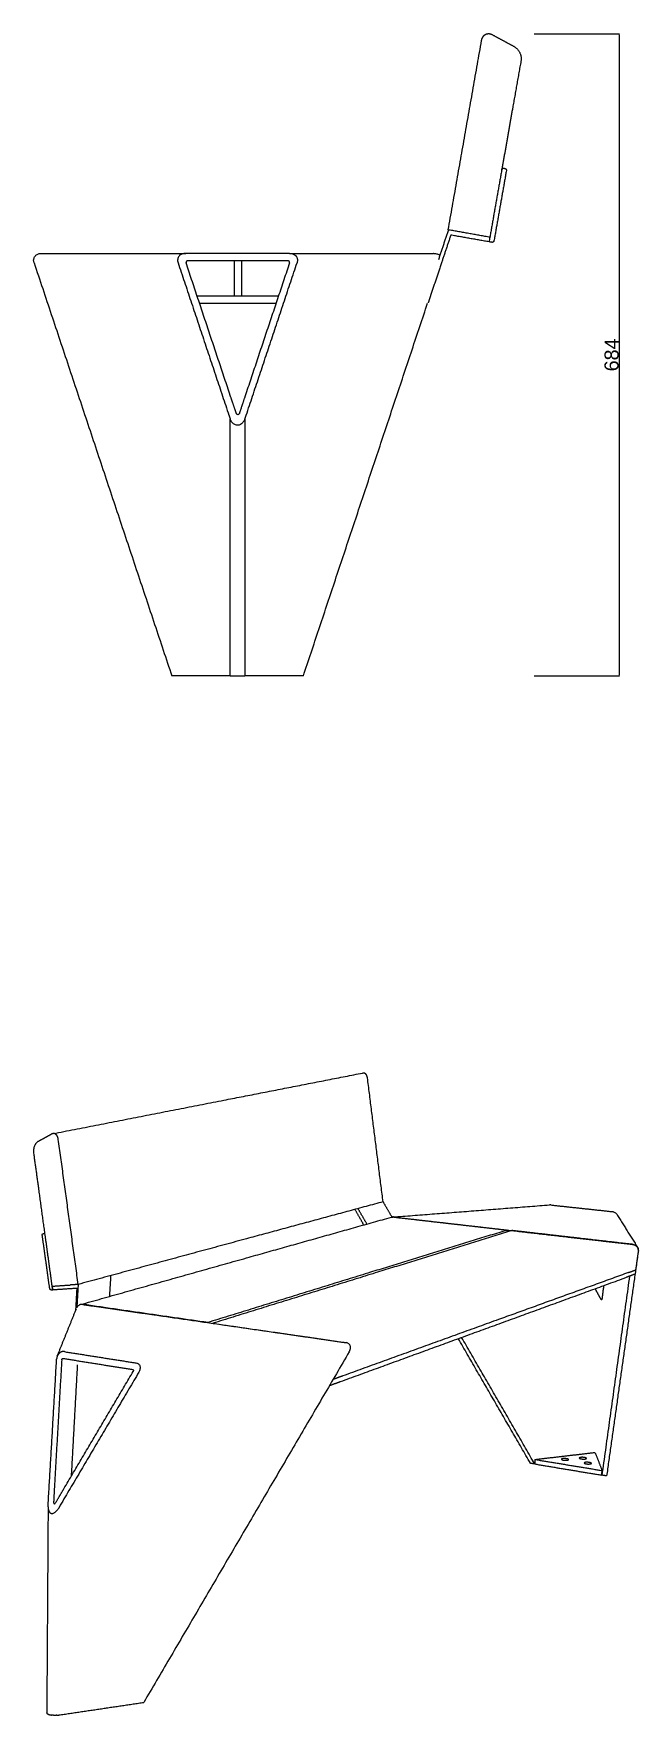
# Model space of a CAD drawing. Header units: millimetres. Extents: x -5912 to 944, y -156 to 2032.
# Drawn here: x -5912 to -5269, y 0 to 1791 of the extents above; entities that cross this region are included whole.
import ezdxf

# ---------------------------------------------------------------- set-up
doc = ezdxf.new("R2010")
doc.units = ezdxf.units.MM
doc.header["$MEASUREMENT"] = 0
doc.layers.add('Domyślny', color=7, linetype='Continuous', true_color=0x000000)
doc.layers.add('Utwórz2D linie widoczne', color=7, linetype='Continuous', true_color=0x000000)
doc.styles.add('Arial', font='arial.ttf')
doc.dimstyles.new('Domyślny', dxfattribs={"dimtxt": 15, "dimasz": 1, "dimexe": 0.5, "dimexo": 0.5, "dimgap": 0.25, "dimtad": 1, "dimtoh": 1, "dimdec": 0, "dimzin": 1, "dimdsep": 46, "dimtxsty": 'Arial', "dimcen": 0.5, "dimazin": 0, "dimtfac": 1, "dimtdec": 4, "dimtix": 1, "dimtmove": 1, "dimatfit": 3, "dimfxl": 0, "dimtolj": 1, "dimtzin": 1, "dimarcsym": 0})

# ---------------------------------------------------------------- blocks, each defined once
blk = doc.blocks.new('*D1')
at = {"layer": 'Defpoints', "color": 0}
for p in [(-5379.9, 1790.6), (-5379.9, 1106.8), (-5289.1, 1106.8)]:
    blk.add_point(p, dxfattribs=at)
at = {"layer": 'Domyślny', "color": 0, "lineweight": -2}
for p, q in [((-5379.4, 1790.6), (-5288.6, 1790.6)), ((-5289.1, 1789.6), (-5289.1, 1107.8)), ((-5379.4, 1106.8), (-5288.6, 1106.8))]:
    blk.add_line(p, q, dxfattribs=at)
at = {"layer": 'Domyślny', "color": 0}
for points in [[(-5288.9, 1789.6), (-5289.2, 1789.6), (-5289.1, 1790.6)], [(-5289.2, 1107.8), (-5288.9, 1107.8), (-5289.1, 1106.8)]]:
    blk.add_solid(points, dxfattribs=at)
at = {"layer": 'Domyślny', "color": 0, "insert": (-5297, 1448.7), "char_height": 15, "attachment_point": 5, "rotation": 90, "style": 'Arial'}
blk.add_mtext('\\A1;684', dxfattribs=at)

msp = doc.modelspace()

# ---------------------------------------------------------------- linework, layer by layer
at = {"layer": 'Utwórz2D linie widoczne'}
for points, degree in [([(-5471, 1581.8), (-5453.3, 1682.6), (-5435.5, 1783.4)], 2), ([(-5393.6, 1761.6), (-5398, 1736.8), (-5402.4, 1712)], 2), ([(-5402.4, 1712), (-5408.2, 1678.9), (-5414, 1645.9)], 2), ([(-5414, 1645.9), (-5420.8, 1607.5), (-5427.6, 1569.1)], 2), ([(-5409.1, 1645), (-5415.7, 1607.6), (-5422.3, 1570.2)], 2), ([(-5411.7, 1647.5), (-5411.2, 1647.4), (-5410.7, 1647.3)], 2), ([(-5470.9, 1581.8), (-5476.2, 1565.9), (-5481.5, 1550)], 2), ([(-5468.3, 1576.3), (-5473.2, 1561.5), (-5478.2, 1546.8)], 2), ([(-5468.9, 1581.5), (-5470, 1581.6), (-5471, 1581.8)], 2), ([(-5426.6, 1574), (-5447.8, 1577.7), (-5468.9, 1581.5)], 2), ([(-5427.4, 1569.1), (-5447.9, 1572.7), (-5468.3, 1576.3)], 2), ([(-5424.6, 1568.6), (-5426, 1568.8), (-5427.4, 1569.1)], 2), ([(-5912, 1546.8), (-5912.3, 1547.8), (-5912.5, 1548.8), (-5912.5, 1549.8)], 3), ([(-5912, 1546.8), (-5838.7, 1326.8), (-5765.3, 1106.8)], 2), ([(-5903.8, 1556.8), (-5827.2, 1556.8), (-5750.6, 1556.8)], 2), ([(-5758.7, 1546.8), (-5731.6, 1465.7), (-5704.6, 1384.6)], 2), ([(-5640.2, 1556.8), (-5695.3, 1556.8), (-5750.5, 1556.8)], 2), ([(-5702.4, 1403.4), (-5726.3, 1475.1), (-5750.2, 1546.8)], 2), ([(-5641.7, 1548.8), (-5695.1, 1548.8), (-5748.5, 1548.8)], 2), ([(-5699.1, 1548.8), (-5699.1, 1530.3), (-5699.1, 1511.8)], 2), ([(-5691.1, 1548.8), (-5691.1, 1530.3), (-5691.1, 1511.8)], 2), ([(-5640, 1546.8), (-5664, 1474.8), (-5688, 1402.8)], 2), ([(-5686.1, 1384.6), (-5659, 1465.7), (-5632, 1546.8)], 2), ([(-5640.1, 1556.8), (-5563.5, 1556.8), (-5486.9, 1556.8)], 2), ([(-5478.2, 1546.7), (-5484, 1529.3), (-5489.8, 1512)], 2), ([(-5486.4, 1556.8), (-5486.6, 1556.8), (-5486.8, 1556.8)], 2), ([(-5481.5, 1550), (-5481.5, 1550), (-5481.5, 1550)], 2), ([(-5478.2, 1546.8), (-5478.2, 1546.8), (-5478.2, 1546.7)], 2), ([(-5738.5, 1511.8), (-5695.1, 1511.8), (-5651.7, 1511.8)], 2), ([(-5489.8, 1512), (-5491.1, 1508), (-5492.4, 1504)], 2), ([(-5735.8, 1503.8), (-5695.1, 1503.8), (-5654.3, 1503.8)], 2), ([(-5625.3, 1106.8), (-5559.2, 1305.3), (-5493, 1503.8)], 2), ([(-5696.8, 1386.8), (-5699.6, 1395.1), (-5702.4, 1403.4)], 2), ([(-5688, 1402.8), (-5690.7, 1394.8), (-5693.3, 1386.8)], 2), ([(-5704.6, 1384.6), (-5703.9, 1382.5), (-5703.2, 1380.4)], 2), ([(-5703.2, 1106.8), (-5703.2, 1243.6), (-5703.2, 1380.4)], 2), ([(-5687.5, 1380.4), (-5686.8, 1382.5), (-5686.1, 1384.6)], 2), ([(-5687.5, 1380.4), (-5687.5, 1243.6), (-5687.5, 1106.8)], 2), ([(-5704.6, 1106.8), (-5735, 1106.8), (-5765.3, 1106.8)], 2), ([(-5703.2, 1106.8), (-5703.9, 1106.8), (-5704.6, 1106.8)], 2), ([(-5703.2, 1106.8), (-5695.3, 1106.8), (-5687.5, 1106.8)], 2), ([(-5686.1, 1106.8), (-5686.8, 1106.8), (-5687.5, 1106.8)], 2), ([(-5625.3, 1106.8), (-5655.7, 1106.8), (-5686.1, 1106.8)], 2), ([(-5709.9, 655.1), (-5636, 669.5), (-5562.2, 684)], 2), ([(-5540.4, 546.9), (-5548.7, 612.9), (-5557, 678.9)], 2), ([(-5891.8, 619.5), (-5800.8, 637.3), (-5709.9, 655.1)], 2), ([(-5865, 458.9), (-5875.6, 536.2), (-5886.2, 613.4)], 2), ([(-5907.1, 561.8), (-5909.7, 580.8), (-5912.4, 599.7)], 2), ([(-5900.2, 511.6), (-5903.7, 536.7), (-5907.1, 561.8)], 2), ([(-5540.4, 546.9), (-5613.1, 527.2), (-5685.9, 507.5)], 2), ([(-5560.9, 522.3), (-5565.6, 530.5), (-5570.3, 538.8)], 2), ([(-5557.6, 523.2), (-5562.4, 531.4), (-5567.1, 539.7)], 2), ([(-5540.4, 546.9), (-5535.7, 538.8), (-5531, 530.6)], 2), ([(-5529.8, 530.7), (-5446.5, 537.1), (-5363.2, 543.6)], 2), ([(-5361.9, 543.5), (-5329.3, 540), (-5296.8, 536.5)], 2), ([(-5683.1, 487.9), (-5607.4, 509.2), (-5531.6, 530.5)], 2), ([(-5531.5, 530.5), (-5531.4, 530.6), (-5531.4, 530.6)], 2), ([(-5529.4, 530.7), (-5468.8, 523.7), (-5408.2, 516.8)], 2), ([(-5529.3, 530.7), (-5503.7, 527.7), (-5478, 524.8)], 2), ([(-5529, 530.6), (-5493.9, 526.6), (-5458.9, 522.6)], 2), ([(-5478, 524.8), (-5443.1, 520.8), (-5408.1, 516.8)], 2), ([(-5458.9, 522.6), (-5401.2, 516), (-5343.4, 509.4)], 2), ([(-5291.3, 533.4), (-5280.4, 515.8), (-5269.4, 498.3)], 2), ([(-5895.4, 454.6), (-5899.3, 482.9), (-5903.3, 511.3)], 2), ([(-5902.4, 512.9), (-5901.4, 513.1), (-5900.5, 513.3)], 2), ([(-5892.2, 453.3), (-5896.2, 482.4), (-5900.2, 511.6)], 2), ([(-5685.9, 507.5), (-5775.4, 483.2), (-5865, 458.9)], 2), ([(-5408.2, 516.8), (-5481, 494.3), (-5553.9, 471.8)], 2), ([(-5403.3, 516.3), (-5476, 493.7), (-5548.7, 471.1)], 2), ([(-5408.3, 514.7), (-5408.2, 515.8), (-5408.2, 516.8)], 2), ([(-5408.2, 516.8), (-5408.2, 516.8), (-5408.1, 516.8)], 2), ([(-5403.3, 516.3), (-5403.3, 516.3), (-5403.3, 516.3)], 2), ([(-5331.1, 508), (-5367.2, 512.1), (-5403.3, 516.3)], 2), ([(-5275.3, 501.6), (-5339.3, 508.9), (-5403.3, 516.3)], 2), ([(-5343.4, 509.4), (-5309.3, 505.5), (-5275.2, 501.6)], 2), ([(-5275.2, 501.6), (-5303.2, 504.8), (-5331.1, 508)], 2), ([(-5862.5, 437.5), (-5772.8, 462.7), (-5683.1, 487.9)], 2), ([(-5268.6, 494.9), (-5285.5, 374.9), (-5302.4, 254.9)], 2), ([(-5268.6, 494.9), (-5270.1, 484.6), (-5271.5, 474.3)], 2), ([(-5831.5, 446.2), (-5830.8, 457.3), (-5830.1, 468.4)], 2), ([(-5553.9, 471.8), (-5640.5, 445), (-5727.1, 418.3)], 2), ([(-5548.7, 471.1), (-5635.2, 444.3), (-5721.7, 417.5)], 2), ([(-5585.6, 355.5), (-5433.4, 411), (-5281.2, 466.5)], 2), ([(-5278.9, 471.6), (-5348.2, 446.5), (-5417.5, 421.5)], 2), ([(-5278, 467.7), (-5292.7, 361.7), (-5307.4, 255.8)], 2), ([(-5272.5, 469.7), (-5276.9, 468.1), (-5281.2, 466.5)], 2), ([(-5278.9, 471.6), (-5275.2, 473), (-5271.5, 474.3)], 2), ([(-5894, 453.2), (-5893.1, 453.2), (-5892.2, 453.3)], 2), ([(-5892.8, 457), (-5883.1, 457.7), (-5873.4, 458.3)], 2), ([(-5892.8, 457), (-5892.5, 455.1), (-5892.3, 453.3)], 2), ([(-5892.2, 453.3), (-5879.4, 454.2), (-5866.5, 455)], 2), ([(-5865, 458.9), (-5869.2, 458.6), (-5873.4, 458.3)], 2), ([(-5866.5, 455), (-5867.2, 442.9), (-5867.9, 430.7)], 2), ([(-5865.1, 458.9), (-5865.8, 446.5), (-5866.5, 434)], 2), ([(-5314.7, 454.3), (-5314.4, 453.8), (-5314.1, 453.2)], 2), ([(-5314.1, 453.2), (-5311.6, 448.6), (-5309, 443.9)], 2), ([(-5307, 443.7), (-5306.4, 448.1), (-5305.9, 452.5)], 2), ([(-5305.9, 452.5), (-5305.5, 455.1), (-5305.2, 457.8)], 2), ([(-5887.3, 382.7), (-5877.1, 407.8), (-5867, 433)], 2), ([(-5862.7, 437.4), (-5862.6, 437.4), (-5862.6, 437.4)], 2), ([(-5860.2, 437.6), (-5860, 437.5), (-5859.9, 437.5)], 2), ([(-5727.1, 418.3), (-5793.6, 427.9), (-5860.1, 437.6)], 2), ([(-5859.9, 437.5), (-5821.4, 431.9), (-5783, 426.4)], 2), ([(-5783, 426.4), (-5719.3, 417.1), (-5655.6, 407.9)], 2), ([(-5727.1, 418.3), (-5727.1, 418.3), (-5727.1, 418.2)], 2), ([(-5727.1, 418.3), (-5727.1, 418.3), (-5727.1, 418.2)], 2), ([(-5721.7, 417.5), (-5721.7, 417.5), (-5721.8, 417.5)], 2), ([(-5721.7, 417.5), (-5650.7, 407.2), (-5579.7, 396.9)], 2), ([(-5417.5, 421.5), (-5500.4, 391.5), (-5583.2, 361.5)], 2), ([(-5655.6, 407.9), (-5617.7, 402.4), (-5579.8, 396.9)], 2), ([(-5383.4, 268.4), (-5421.9, 334.8), (-5460.3, 401.2)], 2), ([(-5378.9, 267.7), (-5417.8, 335.1), (-5456.8, 402.5)], 2), ([(-5896.9, 226.3), (-5892.4, 302.8), (-5888, 379.3)], 2), ([(-5882.6, 378.5), (-5886.5, 310.6), (-5890.4, 242.7)], 2), ([(-5880.9, 380.1), (-5844, 374.2), (-5807.1, 368.3)], 2), ([(-5879.7, 387.3), (-5841.6, 381.3), (-5803.5, 375.3)], 2), ([(-5576.4, 387.2), (-5685.8, 200.5), (-5795.2, 13.8)], 2), ([(-5800.5, 365.4), (-5842.3, 294.6), (-5884.1, 223.8)], 2), ([(-5880.3, 241.3), (-5843.4, 303.8), (-5806.5, 366.3)], 2), ([(-5872.1, 255.2), (-5868.9, 314.2), (-5865.6, 373.2)], 2), ([(-5583.2, 361.5), (-5588.4, 359.6), (-5593.7, 357.7)], 2), ([(-5597.5, 351.2), (-5591.6, 353.4), (-5585.6, 355.5)], 2), ([(-5378.7, 272.5), (-5378.8, 270.1), (-5378.9, 267.7)], 2), ([(-5378.7, 272.5), (-5347.6, 276.1), (-5316.5, 279.8)], 2), ([(-5378.7, 272.5), (-5342.9, 266.6), (-5307.2, 260.7)], 2), ([(-5314.5, 279.5), (-5310.8, 270.1), (-5307.2, 260.7)], 2), ([(-5378.9, 267.7), (-5381.2, 268), (-5383.4, 268.4)], 2), ([(-5378.9, 267.7), (-5343.1, 261.7), (-5307.4, 255.8)], 2), ([(-5307.4, 255.8), (-5307.3, 258.2), (-5307.2, 260.7)], 2), ([(-5302.4, 254.9), (-5304.9, 255.4), (-5307.4, 255.8)], 2), ([(-5890.4, 242.7), (-5890.8, 235), (-5891.2, 227.3)], 2), ([(-5888.8, 226.8), (-5884.6, 234.1), (-5880.3, 241.3)], 2), ([(-5897.1, 222.2), (-5897.8, 112.5), (-5898.5, 2.8)], 2), ([(-5897.1, 222.2), (-5897, 224.2), (-5896.9, 226.3)], 2), ([(-5884.1, 223.8), (-5885.1, 221.9), (-5886.2, 220)], 2), ([(-5887.8, 0.1), (-5886.7, 0.3), (-5885.7, 0.4)], 2), ([(-5885.7, 0.4), (-5840.4, 7.1), (-5795.2, 13.8)], 2)]:
    msp.add_open_spline(points, degree=degree, dxfattribs=at)
for points, weights, degree, knots in [([(-5435.5, 1783.4), (-5435.3, 1784.5), (-5435, 1785.6), (-5434.5, 1786.6), (-5434.2, 1787), (-5434, 1787.5), (-5433.6, 1787.9), (-5433.3, 1788.4), (-5433, 1788.8), (-5432.6, 1789.1), (-5432.2, 1789.5), (-5431.8, 1789.8), (-5431.3, 1790), (-5430.9, 1790.3), (-5430.4, 1790.5), (-5429.9, 1790.6), (-5429, 1790.9), (-5428, 1790.9), (-5427, 1790.8), (-5426, 1790.6), (-5425.1, 1790.3), (-5424.2, 1789.8), (-5416.6, 1785.6), (-5408.9, 1781.5), (-5401.3, 1777.4)], [1, 1, 1, 1, 0.997379473717, 0.997379473717, 1, 0.996575040425, 0.996575040425, 1, 0.99581909241, 0.99581909241, 1, 0.995537594321, 0.995537594321, 1, 1, 1, 1, 1, 1, 1, 1, 1, 1], 3, [36.196959, 36.196959, 36.196959, 36.196959, 39.509641, 39.509641, 39.509641, 41.135244, 41.135244, 41.135244, 42.72344, 42.72344, 42.72344, 44.27212, 44.27212, 44.27212, 45.774022, 45.774022, 45.774022, 48.707202, 48.707202, 48.707202, 51.73422, 51.73422, 51.73422, 77.816071, 77.816071, 77.816071, 77.816071]), ([(-5557, 678.9), (-5557.1, 679.6), (-5557.3, 680.3), (-5557.6, 681), (-5557.7, 681.3), (-5557.8, 681.6), (-5558, 681.9), (-5558.2, 682.2), (-5558.4, 682.5), (-5558.6, 682.7), (-5558.8, 682.9), (-5559.1, 683.2), (-5559.3, 683.3), (-5559.6, 683.5), (-5559.8, 683.7), (-5560.1, 683.8), (-5560.6, 684), (-5561.2, 684.1), (-5561.8, 684), (-5561.9, 684), (-5562, 684), (-5562.2, 684)], [4651.46521678, 4651.36376841, 4651.34466383, 4651.43737966, 4641.53075742, 4641.53075742, 4651.43737966, 4637.5871554, 4637.5871554, 4651.43737966, 4632.76031628, 4632.76031628, 4651.43737966, 4629.03216891, 4629.03216891, 4651.43737966, 4651.93928695, 4652.50463066, 4653.10181721, 4648.84918332, 4648.84918332, 4653.10181721], 3, [36.196959, 36.196959, 36.196959, 36.196959, 39.509641, 39.509641, 39.509641, 40.557089, 40.557089, 40.557089, 41.563262, 41.563262, 41.563262, 42.52023, 42.52023, 42.52023, 43.42154, 43.42154, 43.42154, 46.35472, 46.35472, 46.35472, 46.765814, 46.765814, 46.765814, 46.765814]), ([(-5886.2, 613.4), (-5886.3, 614.3), (-5886.5, 615.1), (-5886.8, 615.9), (-5886.9, 616.3), (-5887.1, 616.6), (-5887.3, 617), (-5887.5, 617.3), (-5887.7, 617.7), (-5888, 618), (-5888.2, 618.2), (-5888.5, 618.5), (-5888.8, 618.7), (-5889, 618.9), (-5889.3, 619.1), (-5889.6, 619.2), (-5890.2, 619.5), (-5890.8, 619.6), (-5891.4, 619.6), (-5892.1, 619.5), (-5892.7, 619.3), (-5893.2, 619), (-5898, 616.4), (-5902.8, 613.7), (-5907.6, 611.1)], [3960.89277413, 3960.79132575, 3960.77222118, 3960.864937, 3953.57750385, 3953.57750385, 3960.864937, 3950.35159327, 3950.35159327, 3960.864937, 3945.90631777, 3945.90631777, 3960.864937, 3941.56469768, 3941.56469768, 3960.864937, 3877.4286401, 3877.4286401, 3960.864937, 3961.47971383, 3962.11068836, 3962.72379899, 3968.03693031, 3973.35006164, 3978.66319296], 3, [0, 0, 0, 0, 3.312682, 3.312682, 3.312682, 4.53784, 4.53784, 4.53784, 5.705502, 5.705502, 5.705502, 6.801286, 6.801286, 6.801286, 7.814785, 7.814785, 7.814785, 9.666444, 9.666444, 9.666444, 12.693462, 12.693462, 12.693462, 38.775313, 38.775313, 38.775313, 38.775313]), ([(-5531.6, 530.5), (-5531.5, 530.5), (-5531.3, 530.6), (-5531.2, 530.6), (-5530.6, 530.7), (-5530, 530.7), (-5529.4, 530.7)], [1, 0.999618068202, 0.999618068202, 1, 0.999854085628, 0.99970890167, 0.999570756847], 3, [0, 0, 0, 0, 0.328215, 0.328215, 0.328215, 3.640897, 3.640897, 3.640897, 3.640897]), ([(-5529.3, 530.7), (-5530, 530.7), (-5530.6, 530.7), (-5531.2, 530.6), (-5531.3, 530.6), (-5531.4, 530.6)], [4673.02898754, 4673.67923841, 4674.41982009, 4675.38137819, 4675.52746442, 4675.67544087], 3, [-685.651462, -685.651462, -685.651462, -685.651462, -682.325771, -682.325771, -681.739792, -681.739792, -681.739792, -681.739792]), ([(-5275.2, 501.6), (-5274.8, 501.6), (-5274.1, 501.4), (-5272.6, 501), (-5271.3, 500.3), (-5270.2, 499.3), (-5269.5, 498.5), (-5269, 497.6), (-5268.8, 496.9), (-5268.7, 496.6), (-5268.6, 496.1), (-5268.6, 495.5), (-5268.6, 494.9)], [1, 1, 1, 1, 1, 1, 1, 1, 1, 1, 0.988356116564, 0.988356116564, 1], 3, [0, 0, 0, 0, 1.203221, 2.334851, 4.588039, 5.666329, 6.697637, 7.765907, 8.713881, 8.713881, 8.713881, 10.515438, 10.515438, 10.515438, 10.515438]), ([(-5860.1, 437.6), (-5860.8, 437.7), (-5861.5, 437.7), (-5862.2, 437.5), (-5862.3, 437.5), (-5862.4, 437.5), (-5862.6, 437.4)], [3967.41911439, 3968.0649344, 3968.74366201, 3969.42580426, 3967.41049144, 3967.41049144, 3969.42580426], 3, [0, 0, 0, 0, 3.312682, 3.312682, 3.312682, 3.689252, 3.689252, 3.689252, 3.689252]), ([(-5885.8, 385), (-5886.1, 384.7), (-5886.3, 384.4), (-5886.8, 383.6), (-5887.1, 383.1), (-5887.7, 381.5), (-5888, 380.4), (-5888, 379.3)], [3672.17364687, 3672.21866139, 3672.23611794, 3672.21465428, 3672.14619992, 3671.80105953, 3671.38881682, 3670.86859743], 3, [9.136777, 9.136777, 9.136777, 9.136777, 10.573681, 10.573681, 12.673831, 12.673831, 16.857289, 16.857289, 16.857289, 16.857289]), ([(-5879.7, 387.3), (-5880.7, 387.5), (-5881.8, 387.4), (-5883.4, 386.9), (-5883.9, 386.6), (-5884.9, 385.9), (-5885.4, 385.5), (-5885.8, 385)], [3668.58365288, 3669.47264455, 3670.29758489, 3671.26844778, 3671.54074101, 3671.96002888, 3672.10157048, 3672.17364687], 3, [0, 0, 0, 0, 4.566669, 4.566669, 6.855358, 6.855358, 9.145807, 9.145807, 9.145807, 9.145807]), ([(-5348.3, 271.8), (-5351.7, 272.4), (-5350.1, 273.1), (-5348.5, 273.9), (-5345.1, 273.3), (-5341.6, 272.8), (-5343.2, 272), (-5344.8, 271.2), (-5348.3, 271.8)], [4873.44839552, 3448.54547511, 4881.68327012, 3455.1972127, 4882.85537304, 3450.20307896, 4874.62049845, 3443.55134137, 4873.44839552], 2, [0, 0, 0, 15.707963, 15.707963, 31.415927, 31.415927, 47.12389, 47.12389, 62.831853, 62.831853, 62.831853]), ([(-5329.2, 273.1), (-5332.7, 273.7), (-5331.1, 274.4), (-5329.5, 275.2), (-5326, 274.6), (-5322.6, 274), (-5324.2, 273.3), (-5325.8, 272.5), (-5329.2, 273.1)], [4881.47032974, 3454.21783919, 4889.70520433, 3460.86957679, 4890.87730726, 3455.87544305, 4882.64243267, 3449.22370545, 4881.47032974], 2, [0, 0, 0, 15.707963, 15.707963, 31.415927, 31.415927, 47.12389, 47.12389, 62.831853, 62.831853, 62.831853]), ([(-5324, 267.8), (-5327.5, 268.4), (-5325.9, 269.2), (-5324.3, 269.9), (-5320.8, 269.3), (-5317.3, 268.8), (-5318.9, 268), (-5320.5, 267.3), (-5324, 267.8)], [4848.72869469, 3431.06600702, 4856.96356929, 3437.71774462, 4858.13567221, 3432.72361088, 4849.90079762, 3426.07187328, 4848.72869469], 2, [-62.831853, -62.831853, -62.831853, -47.12389, -47.12389, -31.415927, -31.415927, -15.707963, -15.707963, 0, 0, 0]), ([(-5897.1, 222.2), (-5897.1, 221.6), (-5897.1, 221), (-5896.9, 220), (-5896.9, 219.6), (-5896.7, 218.7), (-5896.5, 218.3), (-5896.4, 217.8), (-5896.2, 217.3), (-5895.9, 216.8), (-5895.5, 216.3)], [3595.80428248, 3595.49749, 3595.17465157, 3594.55972694, 3594.26879062, 3593.66416868, 3593.34666986, 3593.01724756, 3592.57936241, 3592.10785665, 3591.61920776], 3, [34.939008, 34.939008, 34.939008, 34.939008, 37.118019, 37.118019, 38.911117, 38.911117, 40.703472, 40.703472, 40.703472, 43.108886, 43.108886, 43.108886, 43.108886]), ([(-5898.3, 2.2), (-5898.1, 2), (-5897.7, 1.7), (-5896.5, 0.8), (-5894, 0.3)], [3830.08684252, 3944.86955116, 4100.44743748, 3582.09239092, 3507.46111312], 2, [865.459739, 865.459739, 865.459739, 866.728435, 866.728435, 870.905309, 870.905309, 870.905309])]:
    msp.add_rational_spline(points, weights, degree=degree, knots=knots, dxfattribs=at)
for points, weights, degree in [([(-5401.3, 1777.4), (-5391.8, 1772.2), (-5393.6, 1761.6)], [1, 0.811242185176, 1], 2), ([(-5414, 1645.9), (-5413.7, 1647.9), (-5411.7, 1647.5)], [1, 0.707106781187, 1], 2), ([(-5410.7, 1647.3), (-5408.8, 1647), (-5409.1, 1645)], [1, 0.707106781187, 1], 2), ([(-5422.3, 1570.2), (-5422.7, 1568.2), (-5424.6, 1568.6)], [1, 0.707106781186, 1], 2), ([(-5907.6, 611.1), (-5913.5, 607.8), (-5912.4, 599.7)], [3982.22651388, 3235.91494681, 3989.83915258], 2), ([(-5361.9, 543.5), (-5362.3, 543.6), (-5362.8, 543.6), (-5363.2, 543.6)], [4790.7264132, 4791.16091646, 4791.63583083, 4792.14618527], 3), ([(-5529, 530.6), (-5529.2, 530.7), (-5529.4, 530.7)], [1, 0.999672709617, 1], 2), ([(-5903.3, 511.3), (-5903.5, 512.8), (-5902.2, 512.9)], [4003.76778545, 2830.96060108, 4002.35498446], 2), ([(-5268.6, 494.9), (-5268.5, 495.8), (-5268.7, 496.7)], [1, 0.982534044572, 1], 2), ([(-5894, 453.2), (-5895.2, 453.1), (-5895.4, 454.6)], [4009.75133867, 2836.1906133, 4010.79432195], 2), ([(-5576.4, 387.2), (-5575.9, 388), (-5575.6, 388.9), (-5575.3, 389.8)], [3714.26356376, 3714.3198807, 3714.4726443, 3714.74193875], 3), ([(-5316.5, 279.8), (-5314.7, 280), (-5314.5, 279.5)], [4923.772843, 2462.55434228, 4921.73399644], 2), ([(-5898.5, 2.7), (-5898.5, 2.8), (-5898.5, 2.8)], [3645.74898202, 3647.75219251, 3649.88515972], 2), ([(-5898.5, 2.7), (-5898.5, 2.7), (-5898.5, 2.7)], [3677.45944518, 3678.24808645, 3679.04037921], 2), ([(-5898.5, 2.7), (-5898.5, 2.7), (-5898.5, 2.7)], [3667.96430259, 3668.49186123, 3669.02115034], 2), ([(-5898.5, 2.7), (-5898.5, 2.7), (-5898.5, 2.7)], [3658.77389935, 3659.03809055, 3659.30274202], 2), ([(-5898.5, 2.7), (-5898.5, 2.7), (-5898.5, 2.7)], [3641.87231776, 3643.63626937, 3645.51525261], 2), ([(-5898.5, 2.7), (-5898.5, 2.7), (-5898.5, 2.7)], [3638.25516694, 3639.80197017, 3641.45088097], 2), ([(-5898.5, 2.6), (-5898.5, 2.7), (-5898.5, 2.7)], [3634.89752957, 3636.24771028, 3637.68870205], 2), ([(-5898.5, 2.6), (-5898.5, 2.6), (-5898.5, 2.6)], [3697.37639866, 3698.67441112, 3699.98127967], 2), ([(-5898.5, 2.6), (-5898.5, 2.6), (-5898.5, 2.6)], [3687.26243017, 3688.3083902, 3689.36042374], 2), ([(-5898.5, 2.6), (-5898.5, 2.6), (-5898.5, 2.6)], [3631.79940564, 3632.97191629, 3634.22540888], 2), ([(-5898.4, 2.6), (-5898.4, 2.6), (-5898.5, 2.6)], [3628.96079516, 3629.973026, 3631.05773011], 2), ([(-5898.4, 2.6), (-5898.4, 2.6), (-5898.4, 2.6)], [3707.80452257, 3709.3477988, 3710.90294353], 2), ([(-5898.4, 2.5), (-5898.4, 2.5), (-5898.4, 2.6)], [3626.38169812, 3627.24948845, 3628.18242981], 2), ([(-5898.4, 2.5), (-5898.4, 2.5), (-5898.4, 2.5)], [3729.61609501, 3731.62333523, 3733.64868454], 2), ([(-5898.4, 2.5), (-5898.4, 2.5), (-5898.4, 2.5)], [3718.55000797, 3720.33021535, 3722.12541252], 2), ([(-5898.4, 2.5), (-5898.4, 2.5), (-5898.4, 2.5)], [3624.06211452, 3624.79976392, 3625.59630722], 2), ([(-5898.3, 2.3), (-5898.4, 2.4), (-5898.4, 2.5)], [1, 0.996932627513, 1], 2), ([(-5898.3, 2.3), (-5898.3, 2.3), (-5898.3, 2.3)], [3802.93109808, 3806.00177768, 3809.10433371], 2), ([(-5898.3, 2.2), (-5898.3, 2.3), (-5898.3, 2.3)], [1, 0.999818579153, 1], 2), ([(-5893.8, 0.3), (-5893.9, 0.3), (-5894, 0.3)], [3196.84402855, 3197.22855037, 3197.7589363], 2), ([(-5893.8, 0.3), (-5893.8, 0.3), (-5893.8, 0.3)], [3504.78367697, 3503.86395895, 3503.02989953], 2), ([(-5893.7, 0.3), (-5893.7, 0.3), (-5893.8, 0.3)], [3195.95011922, 3196.08215042, 3196.3597492], 2), ([(-5893.7, 0.3), (-5893.6, 0.3), (-5893.6, 0.3)], [3500.91128858, 3500.19382206, 3499.56211081], 2), ([(-5893.5, 0.3), (-5893.5, 0.3), (-5893.6, 0.3)], [3195.92974548, 3195.8094191, 3195.83478059], 2), ([(-5893.5, 0.3), (-5893.5, 0.3), (-5893.4, 0.3)], [3497.99781089, 3497.48382961, 3497.05536557], 2), ([(-5887.8, 0.1), (-5890.7, -0.2), (-5893.4, 0.3)], [3640.62314137, 3208.37259654, 3196.18403045], 2)]:
    msp.add_rational_spline(points, weights, degree=degree, dxfattribs=at)
for points, knots in [([(-5912.5, 1549.8), (-5912.5, 1550.2), (-5912.3, 1551.2), (-5911.9, 1552.6), (-5911, 1553.9), (-5910, 1554.9), (-5908.7, 1555.8), (-5907.2, 1556.4), (-5905.6, 1556.7), (-5904.4, 1556.8), (-5903.8, 1556.8)], [0, 0, 0, 0, 1.446525, 2.985273, 4.412899, 5.882803, 7.388805, 9.011361, 10.655864, 12.476642, 12.476642, 12.476642, 12.476642]), ([(-5750.5, 1556.8), (-5751.2, 1556.8), (-5752.6, 1556.7), (-5754.6, 1556.1), (-5756.3, 1555.2), (-5757.7, 1553.9), (-5758.7, 1552.4), (-5759.2, 1550.6), (-5759.2, 1548.7), (-5758.9, 1547.4), (-5758.7, 1546.8)], [0, 0, 0, 0, 2.175918, 4.242997, 6.162996, 8.020033, 9.829744, 11.622722, 13.509155, 15.488482, 15.488482, 15.488482, 15.488482]), ([(-5748.5, 1548.8), (-5748.6, 1548.8), (-5748.9, 1548.8), (-5749.3, 1548.7), (-5749.7, 1548.5), (-5749.9, 1548.2), (-5750.1, 1547.9), (-5750.2, 1547.6), (-5750.3, 1547.2), (-5750.2, 1546.9), (-5750.2, 1546.8)], [0, 0, 0, 0, 0.419325, 0.834435, 1.241238, 1.594466, 1.934489, 2.300366, 2.698337, 3.097629, 3.097629, 3.097629, 3.097629]), ([(-5640, 1546.8), (-5640, 1546.9), (-5639.9, 1547.2), (-5639.9, 1547.6), (-5640, 1547.9), (-5640.2, 1548.2), (-5640.5, 1548.5), (-5640.8, 1548.7), (-5641.2, 1548.8), (-5641.5, 1548.8), (-5641.7, 1548.8)], [0, 0, 0, 0, 0.399291, 0.797262, 1.16314, 1.503162, 1.856391, 2.263193, 2.678304, 3.097629, 3.097629, 3.097629, 3.097629]), ([(-5640.2, 1556.8), (-5638.7, 1556.8), (-5637.2, 1556.5), (-5635.2, 1555.6), (-5634.5, 1555.3), (-5633.4, 1554.4), (-5633, 1553.8), (-5632.6, 1553.3)], [0, 0, 0, 0, 4.566669, 4.566669, 6.855358, 6.855358, 9.145807, 9.145807, 9.145807, 9.145807]), ([(-5632.6, 1553.3), (-5632.4, 1552.9), (-5632.2, 1552.5), (-5631.8, 1551.6), (-5631.6, 1551), (-5631.5, 1549.2), (-5631.6, 1548), (-5632, 1546.8)], [9.136777, 9.136777, 9.136777, 9.136777, 10.573681, 10.573681, 12.673831, 12.673831, 16.857289, 16.857289, 16.857289, 16.857289]), ([(-5486.4, 1556.8), (-5486, 1556.8), (-5485.4, 1556.8), (-5484.2, 1556.6), (-5482.8, 1556.3), (-5481.2, 1555.6), (-5480.3, 1555), (-5479.9, 1554.7)], [0, 0, 0, 0, 0.994115, 1.820777, 3.628943, 5.328263, 6.915532, 6.915532, 6.915532, 6.915532]), ([(-5692.1, 1374.7), (-5692.6, 1374.4), (-5693.3, 1374.1), (-5694.4, 1373.8), (-5695.4, 1373.7), (-5696.7, 1373.9), (-5698.2, 1374.4), (-5699.7, 1375.4), (-5701.1, 1376.8), (-5702.3, 1378.5), (-5702.9, 1379.7), (-5703.2, 1380.4)], [0, 0, 0, 0, 1.584812, 2.485187, 3.16618, 4.686623, 6.365706, 8.103809, 10.013246, 12.096675, 14.263688, 14.263688, 14.263688, 14.263688]), ([(-5693.3, 1386.8), (-5693.4, 1386.5), (-5693.6, 1386.1), (-5694, 1385.5), (-5694.5, 1385.2), (-5694.8, 1385.1), (-5695.1, 1385), (-5695.3, 1385.1), (-5695.7, 1385.2), (-5696.1, 1385.5), (-5696.5, 1386.1), (-5696.7, 1386.5), (-5696.8, 1386.8)], [0, 0, 0, 0, 0.765266, 1.463356, 2.074165, 2.355739, 2.608759, 2.861778, 3.143352, 3.754161, 4.452251, 5.217517, 5.217517, 5.217517, 5.217517]), ([(-5687.5, 1380.4), (-5687.7, 1379.8), (-5688, 1379.2), (-5688.6, 1378.2), (-5688.9, 1377.8), (-5689.6, 1376.9), (-5690, 1376.5), (-5690.3, 1376.1), (-5690.9, 1375.6), (-5691.5, 1375.1), (-5692.1, 1374.7)], [34.939008, 34.939008, 34.939008, 34.939008, 37.118019, 37.118019, 38.911117, 38.911117, 40.703472, 40.703472, 40.703472, 43.108886, 43.108886, 43.108886, 43.108886]), ([(-5296.8, 536.5), (-5296.5, 536.5), (-5295.9, 536.4), (-5294.8, 536.1), (-5293.5, 535.6), (-5292.2, 534.6), (-5291.6, 533.8), (-5291.3, 533.4)], [0, 0, 0, 0, 0.858634, 1.717036, 3.38648, 4.986519, 6.52037, 6.52037, 6.52037, 6.52037]), ([(-5268.7, 496.7), (-5268.8, 497), (-5269, 497.6), (-5269.5, 498.5), (-5270.2, 499.3), (-5271.3, 500.3), (-5272.9, 501.2), (-5274.4, 501.5), (-5275.2, 501.6)], [0, 0, 0, 0, 0.947961, 2.016216, 3.04751, 4.125784, 6.378944, 8.713771, 8.713771, 8.713771, 8.713771]), ([(-5865.2, 458.1), (-5865.2, 458.2), (-5865.3, 458.3), (-5865.4, 458.5), (-5865.7, 458.7), (-5866, 458.8), (-5866.2, 458.8), (-5866.3, 458.8)], [0, 0, 0, 0, 0.200378, 0.397892, 0.77027, 1.123196, 1.458792, 1.458792, 1.458792, 1.458792]), ([(-5860.2, 437.6), (-5860.5, 437.6), (-5861.1, 437.6), (-5862.3, 437.6), (-5863.7, 437.1), (-5865.3, 436.1), (-5866.1, 435.2), (-5866.5, 434.6)], [0, 0, 0, 0, 0.962225, 1.842244, 3.575067, 5.414857, 7.309803, 7.309803, 7.309803, 7.309803]), ([(-5309, 443.9), (-5309, 443.8), (-5308.8, 443.5), (-5308.5, 443.2), (-5308.2, 442.9), (-5307.8, 442.8), (-5307.5, 442.8), (-5307.3, 443), (-5307.1, 443.3), (-5307, 443.5), (-5307, 443.7)], [0, 0, 0, 0, 0.488685, 0.949575, 1.354732, 1.687624, 1.976831, 2.269611, 2.598492, 2.975183, 2.975183, 2.975183, 2.975183]), ([(-5575.3, 389.8), (-5575.2, 390.2), (-5575, 391.1), (-5575, 392.3), (-5575.3, 393.5), (-5575.8, 394.5), (-5576.5, 395.4), (-5577.4, 396.1), (-5578.5, 396.6), (-5579.3, 396.8), (-5579.8, 396.9)], [0, 0, 0, 0, 1.299656, 2.624832, 3.786037, 4.913657, 6.015167, 7.169926, 8.33399, 9.638233, 9.638233, 9.638233, 9.638233]), ([(-5882.6, 378.5), (-5882.6, 378.6), (-5882.6, 378.8), (-5882.4, 379.3), (-5882.1, 379.7), (-5881.5, 380.1), (-5881.1, 380.1), (-5880.9, 380.1)], [0, 0, 0, 0, 0.359765, 0.731406, 1.386979, 2.017896, 2.619429, 2.619429, 2.619429, 2.619429]), ([(-5807.1, 368.3), (-5807, 368.3), (-5806.9, 368.2), (-5806.6, 368.1), (-5806.4, 367.9), (-5806.3, 367.6), (-5806.2, 367.3), (-5806.3, 367), (-5806.4, 366.6), (-5806.5, 366.4), (-5806.5, 366.3)], [0, 0, 0, 0, 0.294838, 0.584679, 0.877665, 1.150241, 1.435152, 1.76513, 2.141314, 2.524317, 2.524317, 2.524317, 2.524317]), ([(-5803.5, 375.3), (-5803, 375.3), (-5802.1, 375), (-5800.8, 374.3), (-5799.8, 373.2), (-5799.2, 371.9), (-5799, 370.4), (-5799.2, 368.7), (-5799.7, 367), (-5800.2, 365.9), (-5800.5, 365.4)], [0, 0, 0, 0, 1.530125, 2.974678, 4.358338, 5.792277, 7.316766, 8.942718, 10.729872, 12.630915, 12.630915, 12.630915, 12.630915]), ([(-5895.5, 216.3), (-5895.4, 216.1), (-5895.2, 215.9), (-5894.7, 215.5), (-5894.2, 215.2), (-5893.7, 215), (-5893.2, 215), (-5892.7, 215), (-5892, 215.1), (-5891.2, 215.4), (-5890, 216), (-5888.7, 217.1), (-5887.4, 218.4), (-5886.6, 219.5), (-5886.2, 220)], [0, 0, 0, 0, 0.660336, 1.139586, 1.768549, 2.243801, 2.733884, 3.334954, 3.930722, 4.630273, 6.079759, 7.77039, 9.691977, 11.742063, 11.742063, 11.742063, 11.742063]), ([(-5891.2, 227.3), (-5891.3, 227), (-5891.3, 226.7), (-5891.2, 226.3), (-5891.1, 226), (-5891, 225.8), (-5890.9, 225.6), (-5890.7, 225.5), (-5890.5, 225.4), (-5890.3, 225.4), (-5890.1, 225.5), (-5889.9, 225.6), (-5889.6, 225.8), (-5889.2, 226.2), (-5889, 226.6), (-5888.8, 226.8)], [0, 0, 0, 0, 0.685278, 1.006022, 1.270749, 1.505755, 1.734722, 1.933402, 2.109972, 2.292065, 2.507501, 2.761674, 3.022849, 3.663195, 4.392873, 4.392873, 4.392873, 4.392873])]:
    msp.add_open_spline(points, degree=3, knots=knots, dxfattribs=at)

# ---------------------------------------------------------------- dimensions: what is measured, and where the dimension line sits
at = {"layer": 'Domyślny'}
dim = msp.add_aligned_dim(p1=(-5379.9, 1790.6), p2=(-5379.9, 1106.8), distance=90.9, dimstyle='Domyślny', dxfattribs=at)
dim.commit()
dim.dimension.update_dxf_attribs({"geometry": '*D1', "text_midpoint": (-5297, 1448.7)})

doc.saveas('drawing.dxf')
